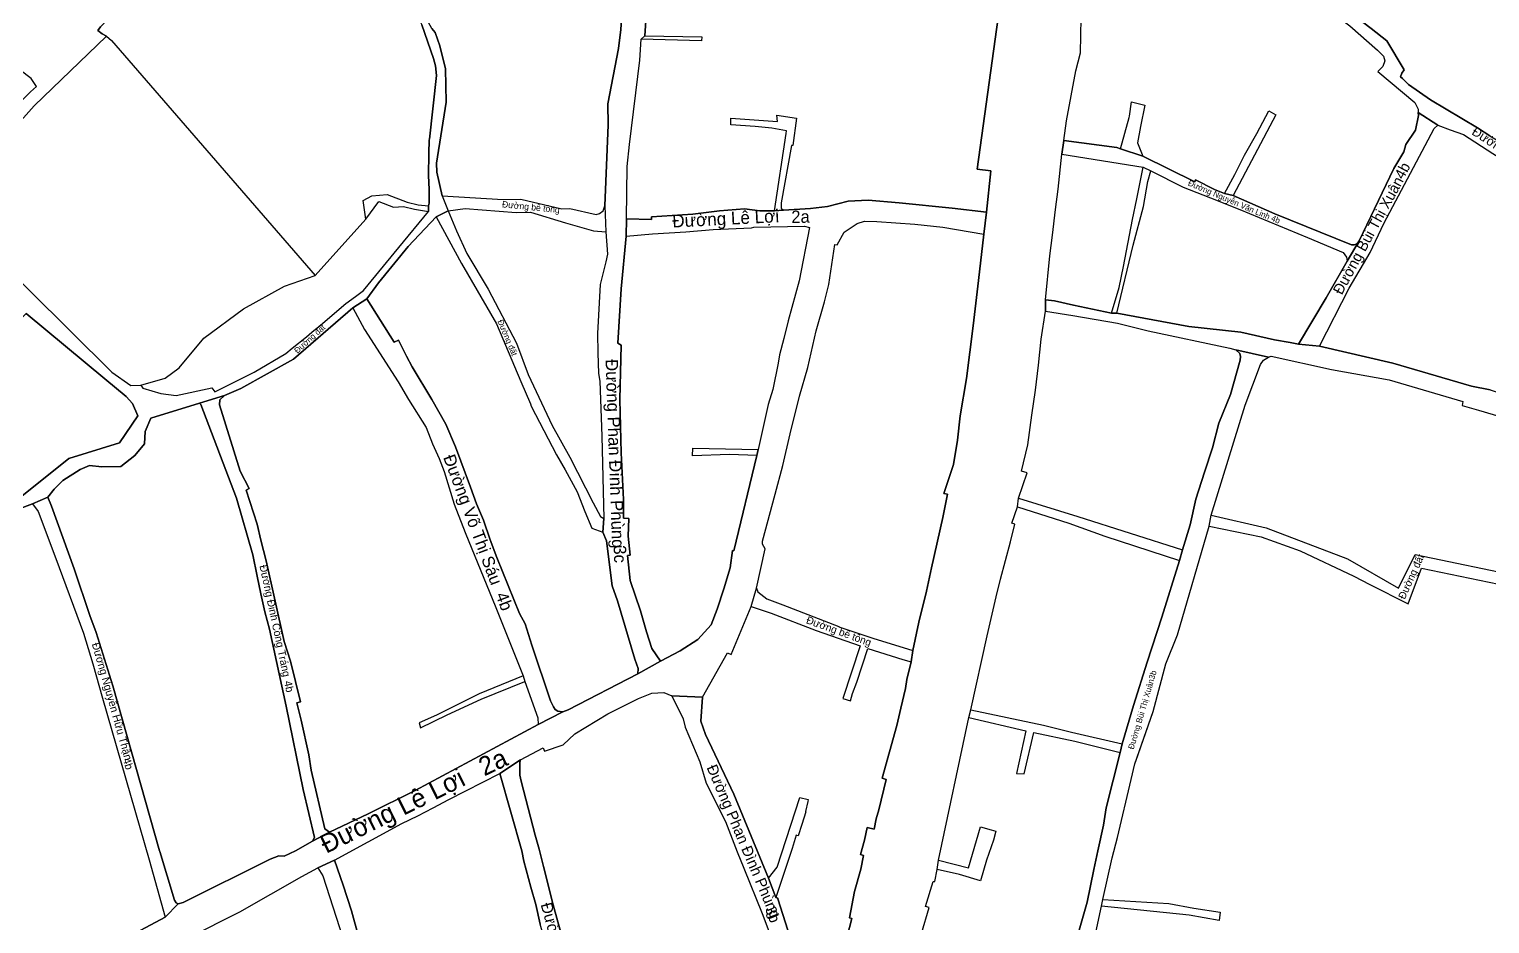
# Model space of a CAD drawing. Extents: x 548434 to 553028, y 1835329 to 1842282.
# Drawn here: x 551805 to 552297.4, y 1839355.3 to 1839656.7 of the extents above; entities that cross this region are included whole.
import ezdxf

# ---------------------------------------------------------------- set-up
doc = ezdxf.new("R2010")
doc.units = 0
for name, color, linetype in [('Level 2', 7, 'Continuous'), ('Level 27', 7, 'Continuous'), ('Level 30', 7, 'Continuous'), ('Level 4', 7, 'Continuous'), ('Level 5', 7, 'Continuous')]:
    doc.layers.add(name, color=color, linetype=linetype)

msp = doc.modelspace()

# ---------------------------------------------------------------- linework, layer by layer
at = {"layer": 'Level 2'}
for p, q in [((552159.39, 1839648.71), (552159.72, 1839660.46)), ((552293.33, 1839623.44), (552277.43, 1839632.92)), ((552273.3526, 1839628.6638), (552279.98, 1839624.39)), ((552279.98, 1839624.39), (552273.3526, 1839628.6638)), ((552297.45, 1839620.79), (552293.33, 1839623.44)), ((552153.13, 1839614.59), (552153.79, 1839619.25)), ((552153.79, 1839619.25), (552153.13, 1839614.59)), ((552269.19, 1839617.86), (552268.49, 1839615.4)), ((552153.13, 1839614.59), (552180.57, 1839610.24)), ((552198, 1839605.26), (552180.49, 1839613.97)), ((552180.57, 1839610.24), (552183.15, 1839608.97)), ((552006.39, 1839592.76), (552006.28, 1839586.95)), ((552127.72, 1839595.02), (552126.89, 1839587.69)), ((552250.86, 1839584.08), (552225, 1839594.54)), ((552006.28, 1839586.95), (552015.15, 1839587.77)), ((552048.51, 1839589.82), (552049.25, 1839590.01)), ((552049.25, 1839590.01), (552066.39, 1839590.36)), ((552068.03, 1839589.91), (552064.6, 1839571.88)), ((552066.39, 1839590.36), (552068.03, 1839589.91)), ((552113.04, 1839590.05), (552126.89, 1839587.69)), ((552126.89, 1839587.69), (552125.09, 1839572.04)), ((552257.09, 1839581.42), (552261.7, 1839591.23)), ((552253.39, 1839585.42), (552249.4, 1839578.55)), ((552251.7, 1839584.06), (552250.86, 1839584.08)), ((552252.42, 1839584.31), (552251.7, 1839584.06)), ((552249.4, 1839578.55), (552242.32, 1839566.23)), ((552247.98, 1839581.47), (552249.16, 1839579.9)), ((552249.16, 1839579.9), (552249.4, 1839578.55)), ((552250.06, 1839569.41), (552257.09, 1839581.42)), ((552064.6, 1839571.88), (552060.85, 1839558.39)), ((552125.09, 1839572.04), (552123.21, 1839556.72)), ((552240.03, 1839549.87), (552250.06, 1839569.41)), ((552242.32, 1839566.23), (552232.94, 1839550.63)), ((551996.67, 1839547.71), (551996.97, 1839540.75)), ((552232.94, 1839550.63), (552240.03, 1839549.87)), ((552213.39, 1839546.43), (552213.29, 1839545.22)), ((551996.97, 1839540.75), (551997.41, 1839538.12)), ((551997.41, 1839538.12), (551998.07, 1839519.59)), ((552061.52, 1839520.31), (552064.72, 1839533.01)), ((552206.11, 1839523.97), (552203.97, 1839515.67)), ((551998.07, 1839519.59), (551998.73, 1839491.88)), ((551874.86, 1839498.7), (551880.31, 1839479.56)), ((551881.8, 1839489.92), (551878.13, 1839501.37)), ((552198.36, 1839498.35), (552196.44, 1839489.69)), ((551883.01, 1839484.53), (551881.8, 1839489.92)), ((551998.73, 1839491.88), (551998.37, 1839487.23)), ((552006.87, 1839485.93), (552007.14, 1839491.83)), ((552196.44, 1839489.69), (552193.83, 1839481.29)), ((551884.84, 1839477.59), (551883.01, 1839484.53)), ((551998.37, 1839487.23), (551999.61, 1839484.3)), ((552007.57, 1839479.44), (552006.87, 1839485.93)), ((552006.71, 1839479.33), (552007.57, 1839479.44)), ((552050.15, 1839468.31), (552053.06, 1839481.59)), ((552193.83, 1839481.29), (552192.84, 1839477.72)), ((551890.91, 1839450.35), (551884.84, 1839477.59)), ((552192.84, 1839477.72), (552186.84, 1839458.54)), ((552003.28, 1839464.04), (552009.21, 1839444.41)), ((552039.14, 1839468.14), (552036.95, 1839461.32)), ((552048.35, 1839462.23), (552050.15, 1839468.31)), ((552041.69, 1839446.05), (552048.35, 1839462.23)), ((551886.01, 1839454.54), (551891.59, 1839428.59)), ((552186.84, 1839458.54), (552181.92, 1839443.44)), ((552009.21, 1839444.41), (552010.25, 1839441.33)), ((552017.84, 1839443.79), (552014.92, 1839447.99)), ((551826.45, 1839442.84), (551829.64, 1839431.29)), ((552010.14, 1839439.44), (551986.73, 1839427.35)), ((552017.84, 1839443.79), (552010.14, 1839439.44)), ((552010.14, 1839439.44), (552017.84, 1839443.79)), ((552010.25, 1839441.33), (552010.14, 1839439.44)), ((552181.92, 1839443.44), (552177.36, 1839428.77)), ((551848.93, 1839379.84), (551833.19, 1839435.42)), ((551829.64, 1839431.29), (551845.39, 1839376.79)), ((551896.69, 1839423.83), (551895.21, 1839429.69)), ((552000.09, 1839426.03), (552010.42, 1839431.23)), ((552021.65, 1839432.13), (552031.95, 1839431.64)), ((552031.95, 1839431.64), (552021.65, 1839432.13)), ((551891.59, 1839428.59), (551897.28, 1839400.49)), ((551984.89, 1839426.72), (551976.52, 1839422.37)), ((551986.73, 1839427.35), (551984.89, 1839426.72)), ((551978.3, 1839414.56), (551978.65, 1839413.44)), ((551978.65, 1839413.44), (551984.95, 1839415.6)), ((551970.63, 1839410.53), (551963.7, 1839405.92)), ((551904.62, 1839387.23), (551900, 1839407.05)), ((551963.7, 1839405.92), (551971.08, 1839379.85)), ((551897.28, 1839400.49), (551901.2, 1839384.34)), ((551975.61, 1839385.12), (551970.84, 1839403.28)), ((552033.25, 1839402.63), (552039.77, 1839389.75)), ((551900.47, 1839383.09), (551906.23, 1839386.11)), ((551906.23, 1839386.11), (551900.47, 1839383.09)), ((551906.23, 1839386.11), (551904.62, 1839387.23)), ((551900.47, 1839383.09), (551894.79, 1839379.83)), ((551901.2, 1839384.34), (551900.47, 1839383.09)), ((551845.39, 1839376.79), (551850.78, 1839357.52)), ((551849.04, 1839379.62), (551848.93, 1839379.84)), ((551886.15, 1839377.06), (551856.91, 1839362.43)), ((551889.15, 1839378.11), (551886.15, 1839377.06)), ((551907.85, 1839376.75), (551902.31, 1839374.16)), ((551910.84, 1839368.28), (551907.85, 1839376.75)), ((551971.08, 1839379.85), (551971.78, 1839376.35)), ((551971.78, 1839376.35), (551974.1, 1839367.6)), ((552165.24, 1839379.86), (552163.99, 1839373.61)), ((551902.31, 1839374.16), (551904.01, 1839371.46)), ((552045.96, 1839374.06), (552052.07, 1839358.68)), ((552056.7, 1839364.07), (552054.25, 1839370.69)), ((552163.99, 1839373.61), (552161.7, 1839362.57)), ((551913.65, 1839359.6), (551910.84, 1839368.28)), ((551850.78, 1839357.52), (551855.2, 1839362.02)), ((551855.2, 1839362.02), (551850.78, 1839357.52)), ((551856.91, 1839362.43), (551855.2, 1839362.02)), ((551989.46, 1839333.67), (551983.17, 1839355.89))]:
    msp.add_line(p, q, dxfattribs=at)
for points in [[(552137.78, 1839676.33), (552134.89, 1839660.28), (552131.63, 1839660.7), (552124.61, 1839609.52), (552129.19, 1839608.97), (552127.72, 1839595.02)], [(552004.86, 1839663.02), (552004.44, 1839656.62), (552003.68, 1839650.18), (552000.1, 1839631.52), (552000.17, 1839624.44), (551999.05, 1839597.17), (551999.4, 1839588.43), (551999.91, 1839580.91), (551999.35, 1839578.3), (551997.47, 1839570.71)], [(552006.28, 1839586.95), (552006.39, 1839592.76), (552006.63, 1839610.4), (552007.38, 1839617.86), (552010.8, 1839646.32), (552011.321, 1839653.305), (552012.56, 1839654.52), (552013.15, 1839662.95)], [(552262.68, 1839652.85), (552257.46, 1839656.96), (552252.28, 1839660.85)], [(552247.17, 1839660.14), (552250.29, 1839657.8), (552259.57, 1839649.68), (552261.56, 1839647.59), (552262.05, 1839646.01)], [(552277.43, 1839632.92), (552270.06, 1839638.11), (552268.03, 1839640.1), (552267.3, 1839640.64), (552267.75, 1839641.93), (552268.61, 1839643.07), (552262.68, 1839652.85)], [(552153.79, 1839619.25), (552154.71, 1839625.8), (552157.87, 1839642.64), (552159.39, 1839648.71)], [(552262.05, 1839646.01), (552261.39, 1839644.19), (552259.71, 1839642.42)], [(552259.71, 1839642.42), (552272.16, 1839631.96), (552273.28, 1839629.82), (552273.3526, 1839628.6638)], [(552273.3526, 1839628.6638), (552273.42, 1839627.59), (552272.37, 1839622.65), (552269.19, 1839617.86)], [(552261.7, 1839591.23), (552278.68, 1839623.29), (552279.98, 1839624.39)], [(552279.98, 1839624.39), (552284.1, 1839622.81), (552288.57, 1839621.19), (552298.42, 1839614.8), (552311.91, 1839606.37)], [(552180.49, 1839613.97), (552172.92, 1839616.36), (552171.68, 1839616.86), (552153.79, 1839619.25)], [(552105.82, 1839352.03), (552108.45, 1839360.72), (552107.18, 1839361.1), (552109.73, 1839369.57), (552110.29, 1839369.46), (552111.09, 1839373.58), (552111.61, 1839376.74), (552121.84, 1839424.8), (552122.41, 1839427.4), (552127.92, 1839452.32), (552131.01, 1839465.42), (552132.46, 1839471.36), (552134.13, 1839477.7), (552135.87, 1839484.02), (552137.29, 1839489.93), (552136.33, 1839490.21), (552138.24, 1839495.72), (552138.51, 1839498.68), (552141.51, 1839507.17), (552139.59, 1839507.74), (552141.63, 1839516.65), (552143.04, 1839526.62), (552144.31, 1839535.1), (552145.24, 1839543.45), (552146.15, 1839552.24), (552147.65, 1839561.66), (552147.64, 1839565.55), (552149.15, 1839580.4), (552150, 1839587.36), (552150.97, 1839595.91), (552151.9, 1839602.8), (552153.13, 1839614.59)], [(552268.49, 1839615.4), (552265.14, 1839609.75), (552253.39, 1839585.42)], [(552183.15, 1839608.97), (552194.02, 1839603.47), (552205.3, 1839599.16), (552209.5, 1839597.39), (552213.14, 1839595.96), (552236, 1839586.5), (552247.98, 1839581.47)], [(552225, 1839594.54), (552210.93, 1839600.72), (552207.96, 1839601.37), (552204.59, 1839602.7), (552198.2, 1839605.94), (552198, 1839605.26)], [(552126.89, 1839587.69), (552127.72, 1839595.02), (552116.2, 1839596.42), (552098.3, 1839598.23), (552087.79, 1839599.14), (552081.07, 1839598.75), (552074.16, 1839596.98), (552068.42, 1839596.31), (552059.3189, 1839595.751)], [(552059.3189, 1839595.751), (552056.21, 1839595.56), (552051.27, 1839595.48), (552046.14, 1839596.13), (552037.67, 1839595.51), (552028.74, 1839594.34), (552014.73, 1839593.5), (552014.75, 1839592.58), (552006.39, 1839592.76)], [(552084.08, 1839591.24), (552086.66, 1839592.04), (552090.79, 1839591.93)], [(552090.79, 1839591.93), (552103.53, 1839591.01), (552113.04, 1839590.05)], [(552007.14, 1839491.83), (552005.38, 1839491.94), (552005.3, 1839498.29), (552004.58, 1839513.91), (552004.14, 1839531.88), (552004.6, 1839550.22), (552003.46, 1839550.88), (552004.61, 1839569.27), (552006.28, 1839586.95)], [(552015.15, 1839587.77), (552026.4, 1839588.44), (552035.55, 1839589.22), (552048.51, 1839589.82)], [(552077.43, 1839584.07), (552079.76, 1839588.28), (552084.08, 1839591.24)], [(552070.33, 1839555.08), (552073.11, 1839564.83), (552074.6, 1839570.65), (552076.63, 1839584.14), (552077.43, 1839584.07)], [(552249.4, 1839578.55), (552253.39, 1839585.42), (552252.42, 1839584.31)], [(551997.47, 1839570.71), (551996.57, 1839554.18), (551996.67, 1839547.71)], [(552264.73, 1839544.16), (552240.03, 1839549.87), (552232.94, 1839550.63), (552230.15, 1839551.19), (552224.88, 1839552.05), (552213.46, 1839554.66), (552196, 1839556.5), (552171.66, 1839561.02), (552169.91, 1839561.07), (552157.07, 1839563.68), (552150.62, 1839565.2), (552147.64, 1839565.55), (552147.65, 1839561.66), (552156.8, 1839560.21), (552171.89, 1839557.65), (552182.21, 1839555.09), (552209.76, 1839549.21), (552211.84, 1839548.7), (552222.83, 1839546.24), (552223.76, 1839546.5)], [(552060.85, 1839558.39), (552059.43, 1839552.49), (552057.99, 1839547), (552057.55, 1839544.19), (552055.69, 1839535.3), (552054.1, 1839530.2)], [(552064.72, 1839533.01), (552067.55, 1839542.71), (552070.33, 1839555.08)], [(552123.21, 1839556.72), (552120.95, 1839539.03), (552118.84, 1839526.38), (552117.91, 1839518.2), (552116.65, 1839510.06), (552113.36, 1839500.3), (552114.55, 1839500.06), (552112.97, 1839492.19)], [(552222.83, 1839546.24), (552211.84, 1839548.7), (552213.14, 1839547.42), (552213.39, 1839546.43)], [(552155.56, 1839336.92), (552149.99, 1839317.5), (552154.53, 1839313.64), (552163.68, 1839345.94), (552164.61, 1839352.29), (552166.53, 1839361.21), (552166.95, 1839363.5), (552170.16, 1839377.54), (552171.9, 1839384.39), (552176.53, 1839403.84), (552177.74, 1839409.19), (552178.0471, 1839410.071), (552183.89, 1839426.83), (552188.24, 1839442.82), (552192.13, 1839452.69), (552202.83, 1839489.25), (552203.52, 1839492.97), (552215.02, 1839529.97), (552220.11, 1839543.75)], [(552213.29, 1839545.22), (552210.05, 1839533.57), (552206.11, 1839523.97)], [(552220.11, 1839543.75), (552221.2, 1839545.23), (552222.83, 1839546.24)], [(552223.76, 1839546.5), (552244.04, 1839542.01), (552263.52, 1839538.51), (552288.38, 1839531.24)], [(552297.63, 1839535.15), (552291.3, 1839536.44), (552264.73, 1839544.16)], [(551869.23, 1839531.87), (551870.8, 1839533.28), (551862.33, 1839530.69)], [(551862.33, 1839530.69), (551862.87, 1839530.28), (551874.86, 1839498.7)], [(551878.13, 1839501.37), (551879.1, 1839501.91), (551876.04, 1839507.8), (551869.15, 1839530.15), (551869.23, 1839531.87)], [(552054.1, 1839530.2), (552050.73, 1839515.05), (552050.32, 1839513.1), (552042.55, 1839480.99)], [(552288.38, 1839531.24), (552288.09, 1839529.89), (552293.64, 1839528.32)], [(552293.64, 1839528.32), (552323.6, 1839519.46), (552328.01, 1839518.73), (552332.34, 1839517.52), (552346.63, 1839513.37)], [(552053.06, 1839481.59), (552052.23, 1839483.24), (552052.17, 1839484.19), (552056.46, 1839500), (552059.03, 1839509.72), (552061.52, 1839520.31)], [(552203.97, 1839515.67), (552201.26, 1839507.47), (552198.36, 1839498.35)], [(551812.48, 1839495.95), (551811.1889, 1839499.0587), (551806.04, 1839496.78)], [(551806.04, 1839496.78), (551807.94, 1839494.23), (551813.91, 1839478.36), (551823.21, 1839453.24), (551826.45, 1839442.84)], [(551825.39, 1839459.11), (551820.15, 1839474.85), (551812.48, 1839495.95)], [(552112.97, 1839492.19), (552109.21, 1839475.17), (552107.56, 1839467.32), (552104.95, 1839456.95), (552102.86, 1839447.34)], [(551999.61, 1839484.3), (552001.5, 1839469.16), (552003.28, 1839464.04)], [(551880.31, 1839479.56), (551881.85, 1839472.46), (551883.11, 1839466.41), (551884.44, 1839460.35), (551886.01, 1839454.54)], [(552014.92, 1839447.99), (552013.07, 1839453.69), (552011.06, 1839460.74), (552007.61, 1839470.94), (552006.71, 1839479.33)], [(552042.55, 1839480.99), (552042.13, 1839481.04), (552041.31, 1839475.22), (552039.14, 1839468.14)], [(551833.19, 1839435.42), (551827.5, 1839453.37), (551825.39, 1839459.11)], [(552036.95, 1839461.32), (552034.9, 1839456.02), (552030.39, 1839451.08)], [(551895.21, 1839429.69), (551896.41, 1839430.02), (551893.11, 1839443.72), (551890.91, 1839450.35)], [(552030.39, 1839451.08), (552024.5, 1839447.22), (552017.84, 1839443.79)], [(552031.95, 1839431.64), (552040.37, 1839446.55), (552041.69, 1839446.05)], [(552102.86, 1839447.34), (552102.36, 1839443.58), (552100.9, 1839437.55), (552100.4, 1839434.55), (552098.86, 1839427.87), (552097.47, 1839422.13), (552092.62, 1839404.29), (552093.88, 1839403.94), (552091.45, 1839393.66), (552090.51, 1839390.6), (552089.9, 1839387.16), (552087.5273, 1839387.7642), (552086.59, 1839383.4), (552085.27, 1839378.57), (552086.29, 1839378.23), (552085.32, 1839373.71), (552083.24, 1839366.16), (552081.53, 1839357.28), (552082.34, 1839357.03), (552080.07, 1839348.42)], [(552010.42, 1839431.23), (552014.89, 1839433.03), (552018.98, 1839433.22), (552021.65, 1839432.13)], [(552021.65, 1839432.13), (552025.46, 1839424.34), (552026.13, 1839421.57), (552031.08, 1839409.83), (552033.25, 1839402.63)], [(552054.25, 1839370.69), (552042.59, 1839398.93), (552032.94, 1839419.06), (552031.38, 1839423.56), (552031.95, 1839431.64)], [(551984.95, 1839415.6), (551988.91, 1839419.24), (552000.09, 1839426.03)], [(552177.36, 1839428.77), (552173.45, 1839415.92), (552172.8, 1839413.01), (552168.08, 1839394.31), (552167.21, 1839388.48), (552165.24, 1839379.86)], [(551900, 1839407.05), (551899.23, 1839412.15), (551896.69, 1839423.83)], [(551976.52, 1839422.37), (551935.13, 1839400.23), (551919.24, 1839392.34), (551906.23, 1839386.11)], [(551935.95, 1839391.68), (551941.17, 1839394.3), (551946.46, 1839397.15), (551963.7, 1839405.92), (551970.63, 1839410.53), (551978.3, 1839414.56)], [(551970.84, 1839403.28), (551970.39, 1839405.4), (551970.34, 1839409.75), (551970.63, 1839410.53)], [(551907.85, 1839376.75), (551930.58, 1839389.06), (551935.95, 1839391.68)], [(551978.33, 1839374.55), (551976.9, 1839380.4), (551975.61, 1839385.12)], [(552039.77, 1839389.75), (552043.66, 1839379.56), (552045.96, 1839374.06)], [(551855.2, 1839362.02), (551854.51, 1839362.34), (551853.97, 1839363.18), (551849.04, 1839379.62)], [(551854.56, 1839345.89), (551858.74, 1839350.65), (551875.99, 1839359.28), (551896.92, 1839371.25), (551902.31, 1839374.16), (551907.85, 1839376.75)], [(551894.79, 1839379.83), (551890.87, 1839378.02), (551889.15, 1839378.11)], [(551904.01, 1839371.46), (551911.86, 1839347), (551911.98, 1839346.92)], [(551983.17, 1839355.89), (551981.62, 1839361.65), (551978.33, 1839374.55)], [(551974.1, 1839367.6), (551975.8, 1839361.76), (551977.27, 1839355.11)], [(552064.26, 1839344.2), (552060.75, 1839353.14), (552057.4, 1839363.69), (552057.39, 1839363.91), (552056.7, 1839364.07)], [(552161.7, 1839362.57), (552159.21, 1839353.89), (552156.4, 1839343.31)], [(551850.78, 1839357.52), (551812.89, 1839337.26), (551809.5, 1839334.83), (551803.87, 1839331.33)], [(551925.15, 1839321.6), (551923.38, 1839327.42), (551917.63, 1839345.44), (551915.59, 1839351.3), (551915.92, 1839351.46), (551913.65, 1839359.6)], [(552052.07, 1839358.68), (552055, 1839351.02), (552058.73, 1839338.75), (552061.61, 1839333.53), (552065.47, 1839328.23)]]:
    msp.add_lwpolyline(points, dxfattribs=at)
at = {"layer": 'Level 27'}
for p, q in [((551918.79, 1839565.9), (551914.07, 1839562.84)), ((551928.04, 1839551.3), (551918.79, 1839565.9)), ((551929.33, 1839537.86), (551932.9, 1839531.98)), ((551944.82, 1839507.72), (551948.22, 1839496.72)), ((551970.23, 1839459.81), (551962.67, 1839478.67)), ((551972.14, 1839456.35), (551970.23, 1839459.81)), ((551974.46, 1839449.15), (551972.14, 1839456.35)), ((551976.52, 1839422.37), (551984.89, 1839426.72))]:
    msp.add_line(p, q, dxfattribs=at)
for points in [[(551914.07, 1839562.84), (551918.03, 1839555.48), (551929.33, 1839537.86)], [(551934.11, 1839542.95), (551932.12, 1839546.54), (551929.44, 1839551.91), (551928.04, 1839551.3)], [(551948.69, 1839515.99), (551945.48, 1839523.57), (551940.72, 1839531.94), (551934.11, 1839542.95)], [(551932.9, 1839531.98), (551938.76, 1839522.49), (551940.98, 1839516.98), (551943.19, 1839512.03), (551944.82, 1839507.72)], [(551962.67, 1839478.67), (551960.37, 1839484.63), (551958.18, 1839491.28), (551955.8, 1839496.75), (551953.8, 1839502.36), (551948.69, 1839515.99)], [(551948.22, 1839496.72), (551951.91, 1839487.09), (551962.31, 1839461.89)], [(551962.31, 1839461.89), (551971.54, 1839438.82), (551972.08, 1839436.86)], [(551982.31, 1839427.47), (551981.69, 1839428.42), (551980.76, 1839430.42), (551974.46, 1839449.15)], [(551972.08, 1839436.86), (551976.46, 1839424.66), (551976.52, 1839422.37)], [(551984.89, 1839426.72), (551983.15, 1839426.94), (551982.31, 1839427.47)]]:
    msp.add_lwpolyline(points, dxfattribs=at)
at = {"layer": 'Level 30'}
for p, q in [((552011.321, 1839653.305), (552012.56, 1839654.52)), ((552273.3526, 1839628.6638), (552279.98, 1839624.39)), ((552153.13, 1839614.59), (552153.79, 1839619.25)), ((552153.13, 1839614.59), (552180.57, 1839610.24)), ((552172.92, 1839616.36), (552180.49, 1839613.97)), ((552180.57, 1839610.24), (552183.15, 1839608.97)), ((551939.59, 1839597.23), (551939.62, 1839595.23)), ((551944.15, 1839600.6), (551946.19, 1839595.47)), ((551999.05, 1839597.17), (551999.4, 1839588.43)), ((552207.96, 1839601.37), (552210.93, 1839600.72)), ((551901.41, 1839573.75), (551918.43, 1839592.7)), ((551942.23, 1839593.46), (551946.19, 1839595.47)), ((552006.28, 1839586.95), (552006.39, 1839592.76)), ((552056.21, 1839595.56), (552059.3189, 1839595.751)), ((552126.89, 1839587.69), (552127.72, 1839595.02)), ((552249.4, 1839578.55), (552253.39, 1839585.42)), ((551914.07, 1839562.84), (551918.79, 1839565.9)), ((552147.64, 1839565.55), (552147.65, 1839561.66)), ((552169.91, 1839561.07), (552171.66, 1839561.02)), ((552211.84, 1839548.7), (552222.83, 1839546.24)), ((552232.94, 1839550.63), (552240.03, 1839549.87)), ((551862.33, 1839530.69), (551870.8, 1839533.28)), ((552050.32, 1839513.1), (552050.73, 1839515.05)), ((551806.04, 1839496.78), (551811.1889, 1839499.0587)), ((552138.24, 1839495.72), (552138.51, 1839498.68)), ((551998.37, 1839487.23), (551998.73, 1839491.88)), ((552202.83, 1839489.25), (552203.52, 1839492.97)), ((552192.84, 1839477.72), (552193.83, 1839481.29)), ((552048.35, 1839462.23), (552050.15, 1839468.31)), ((552102.36, 1839443.58), (552102.86, 1839447.34)), ((552010.14, 1839439.44), (552017.84, 1839443.79)), ((551971.54, 1839438.82), (551972.08, 1839436.86)), ((552021.65, 1839432.13), (552031.95, 1839431.64)), ((551976.52, 1839422.37), (551984.89, 1839426.72)), ((552111.61, 1839376.74), (552121.84, 1839424.8)), ((552121.84, 1839424.8), (552122.41, 1839427.4)), ((552172.8, 1839413.01), (552173.45, 1839415.92)), ((551963.7, 1839405.92), (551970.63, 1839410.53)), ((551900.47, 1839383.09), (551906.23, 1839386.11)), ((551902.31, 1839374.16), (551907.85, 1839376.75)), ((552111.09, 1839373.58), (552111.61, 1839376.74)), ((552054.25, 1839370.69), (552056.7, 1839364.07)), ((551850.78, 1839357.52), (551855.2, 1839362.02)), ((552166.53, 1839361.21), (552166.95, 1839363.5))]:
    msp.add_line(p, q, dxfattribs=at)
for points in [[(552153.79, 1839619.25), (552154.71, 1839625.8), (552157.87, 1839642.64), (552159.39, 1839648.71), (552159.72, 1839660.46), (552162.01, 1839673.4), (552164.65, 1839683.16), (552165.5, 1839682.92), (552166.97, 1839688.57), (552168.32, 1839695.08), (552171.11, 1839694.17), (552180.56, 1839716.06), (552185.06, 1839728.59), (552188.28, 1839737.11)], [(551944.15, 1839600.6), (551942.37, 1839608.54), (551942.27, 1839611.56), (551945.52, 1839632.16), (551945.27, 1839643.35), (551943.41, 1839651.11), (551941.84, 1839655.57), (551940.76, 1839656.91), (551939.17, 1839659.71), (551937.24, 1839663.6), (551934.52, 1839671.04), (551932.35, 1839675.52), (551929.78, 1839679.51), (551925.27, 1839685.74), (551922.11, 1839689.53), (551914.46, 1839695.75), (551909.56, 1839699.37), (551888.34, 1839714.71), (551885.85, 1839716.87), (551892.22, 1839722.77)], [(552014.21, 1839720.71), (552015.66, 1839684.38), (552015.56, 1839675.57), (552014.2, 1839668.95), (552013.43, 1839662.95), (552013.15, 1839662.95), (552012.56, 1839654.52)], [(552127.72, 1839595.02), (552129.19, 1839608.97), (552124.61, 1839609.52), (552131.63, 1839660.7), (552134.89, 1839660.28), (552137.78, 1839676.33), (552139.21, 1839683.03), (552143.75, 1839696.81), (552155.44, 1839724.35)], [(551831.07, 1839654.38), (551829.552, 1839655.206), (551828.05, 1839656.31), (551829.02, 1839657.53), (551881.87, 1839712.86), (551883.3, 1839713.66), (551885.9, 1839712.83), (551905.88, 1839698.93), (551915.84, 1839692.11), (551922.25, 1839685.97), (551926.35, 1839680.35), (551937.3, 1839658.24), (551941.26, 1839646.85), (551941.92, 1839644.33), (551942.33, 1839641.13), (551939.88, 1839619.64), (551939.84, 1839619.43), (551939.72, 1839614.88), (551939.59, 1839607.46), (551939.81, 1839602.72), (551939.8, 1839598.09), (551939.59, 1839597.23)], [(552261.57, 1839689.01), (552253.62, 1839674.77), (552251.33, 1839670.45), (552248.38, 1839665.16), (552252.28, 1839660.85), (552257.46, 1839656.96), (552262.68, 1839652.85), (552268.61, 1839643.07), (552267.75, 1839641.93), (552267.3, 1839640.64), (552268.03, 1839640.1), (552270.06, 1839638.11), (552277.43, 1839632.92), (552293.33, 1839623.44), (552297.45, 1839620.79), (552303.69, 1839617.12), (552311.07, 1839612.31), (552325.22, 1839602.7), (552331.65, 1839598.16)], [(551999.05, 1839597.17), (552000.17, 1839624.44), (552000.1, 1839631.52), (552003.68, 1839650.18), (552004.44, 1839656.62), (552004.86, 1839663.02)], [(551776.94, 1839596.39), (551832.86, 1839541.12), (551839.22, 1839536.63), (551842.54, 1839536.8), (551843.27, 1839535.73), (551849.29, 1839533.92), (551854.51, 1839533.27), (551866.55, 1839535.84), (551867.58, 1839534.52), (551880.77, 1839541.19), (551891.53, 1839547.49), (551893.6, 1839549.18), (551898.48, 1839553.01), (551900.22, 1839554.59), (551903.2, 1839556.99), (551911.76, 1839564.29), (551915.01, 1839566.66), (551917.62, 1839568.67), (551929.58, 1839583.2), (551939.62, 1839595.23), (551939.59, 1839597.23), (551939.8, 1839598.09), (551939.81, 1839602.72), (551939.59, 1839607.46), (551939.72, 1839614.88), (551939.84, 1839619.43), (551939.88, 1839619.64), (551942.33, 1839641.13), (551941.92, 1839644.33), (551941.26, 1839646.85), (551937.3, 1839658.24)], [(551829.02, 1839657.53), (551828.05, 1839656.31), (551829.552, 1839655.206), (551831.07, 1839654.38), (551806.6, 1839630.9), (551784.08, 1839605.61)], [(551940.76, 1839656.91), (551941.84, 1839655.57), (551943.41, 1839651.11), (551945.27, 1839643.35), (551945.52, 1839632.16), (551942.27, 1839611.56), (551942.37, 1839608.54), (551944.15, 1839600.6), (551946.19, 1839595.47), (551942.23, 1839593.46), (551932.69, 1839583.5), (551922.76, 1839571.24), (551918.79, 1839565.9), (551914.07, 1839562.84), (551894.06, 1839545.48), (551876.32, 1839535.64), (551870.8, 1839533.28), (551862.33, 1839530.69), (551845.99, 1839525.63), (551844.01, 1839521.2), (551843.84, 1839517.05), (551840.56, 1839513.07), (551835.89, 1839509.4), (551829.44, 1839509.21), (551825.28, 1839509.64), (551822.12, 1839508.37), (551816.24, 1839504.6), (551813.39, 1839501.77), (551811.18, 1839499.08), (551811.1889, 1839499.0587), (551806.04, 1839496.78), (551796.8, 1839493.28)], [(552250.29, 1839657.8), (552259.57, 1839649.68), (552261.56, 1839647.59), (552262.05, 1839646.01), (552261.39, 1839644.19), (552259.71, 1839642.42), (552272.16, 1839631.96), (552273.28, 1839629.82), (552273.3526, 1839628.6638)], [(551831.07, 1839654.38), (551806.6, 1839630.9), (551784.08, 1839605.61), (551776.94, 1839596.39), (551832.86, 1839541.12), (551839.22, 1839536.63), (551842.54, 1839536.8)], [(551831.07, 1839654.38), (551832.72, 1839652.88), (551901.41, 1839573.75)], [(552006.39, 1839592.76), (552006.63, 1839610.4), (552007.38, 1839617.86), (552010.8, 1839646.32), (552011.321, 1839653.305)], [(552012.56, 1839654.52), (552031.71, 1839654.14), (552031.67, 1839652.79), (552011.321, 1839653.305)], [(551807.43, 1839637.42), (551805.63, 1839640.15), (551801.92, 1839642.89), (551800.36, 1839644.32), (551797.58, 1839645.91), (551795.18, 1839646.11), (551789.58, 1839644.57), (551784.85, 1839641.44), (551779.63, 1839635.84), (551773.43, 1839627.88), (551768.04, 1839621.68), (551765.46, 1839614.51), (551765.67, 1839608.46), (551767.54, 1839606.08), (551771.42, 1839601.73), (551772.92, 1839600.63), (551779.81, 1839609.91), (551805.43, 1839635.62), (551807.43, 1839637.42)], [(552172.92, 1839616.36), (552175.85, 1839626.94), (552175.95, 1839627.37), (552176.67, 1839632.23), (552181.18, 1839631.14), (552179.71, 1839623.9), (552178.69, 1839618.48), (552180.49, 1839613.97)], [(552056.21, 1839595.56), (552060.15, 1839621.53), (552060.26, 1839622.51), (552055.37, 1839623.33), (552049.76, 1839623.98), (552041.59, 1839624.51), (552041.58, 1839626.76), (552057.25, 1839625.65), (552057.08, 1839627.72), (552063.67, 1839626.71), (552062.41, 1839617.52), (552061.94, 1839617.58), (552058.46, 1839598.17), (552058.53, 1839596.43), (552059.3189, 1839595.751)], [(552207.96, 1839601.37), (552211.51, 1839607.77), (552214.76, 1839614.27), (552218.92, 1839621.61), (552222.96, 1839629.22), (552225.25, 1839627.89), (552210.93, 1839600.72)], [(552253.39, 1839585.42), (552265.14, 1839609.75), (552268.49, 1839615.4), (552269.19, 1839617.86), (552272.37, 1839622.65), (552273.42, 1839627.59), (552273.3526, 1839628.6638)], [(552240.03, 1839549.87), (552250.06, 1839569.41), (552257.09, 1839581.42), (552261.7, 1839591.23), (552278.68, 1839623.29), (552279.98, 1839624.39)], [(552279.98, 1839624.39), (552284.1, 1839622.81), (552288.57, 1839621.19), (552298.42, 1839614.8), (552311.91, 1839606.37), (552332.47, 1839591.53)], [(552153.79, 1839619.25), (552171.68, 1839616.86), (552172.92, 1839616.36)], [(552147.64, 1839565.55), (552149.15, 1839580.4), (552150, 1839587.36), (552150.97, 1839595.91), (552151.9, 1839602.8), (552153.13, 1839614.59)], [(552180.49, 1839613.97), (552198, 1839605.26), (552198.2, 1839605.94), (552204.59, 1839602.7), (552207.96, 1839601.37)], [(552169.91, 1839561.07), (552172.43, 1839569.68), (552173.93, 1839576.79), (552176.94, 1839592.58), (552178.44, 1839599.54), (552180.57, 1839610.24)], [(552171.66, 1839561.02), (552177.21, 1839583.89), (552180.68, 1839596.92), (552182.14, 1839605.43), (552183.15, 1839608.97)], [(552183.15, 1839608.97), (552194.02, 1839603.47), (552205.3, 1839599.16), (552209.5, 1839597.39), (552213.14, 1839595.96), (552236, 1839586.5), (552247.98, 1839581.47), (552249.16, 1839579.9), (552249.4, 1839578.55)], [(551918.43, 1839592.7), (551917.52, 1839598.98), (551920.44, 1839600.57), (551925.68, 1839601), (551932.35, 1839598.43), (551936.16, 1839597.56), (551939.59, 1839597.23)], [(551918.43, 1839592.7), (551922.83, 1839598.67), (551927.84, 1839596.7), (551931.21, 1839597), (551934.91, 1839596.02), (551939.62, 1839595.23)], [(551944.15, 1839600.6), (551964.74, 1839599.35), (551970.73, 1839599.47), (551984.57, 1839596.22), (551987.28, 1839596.32), (551996.18, 1839594.27), (551997.22, 1839594.59), (551998.48, 1839595.51), (551999.05, 1839597.17)], [(552059.3189, 1839595.751), (552068.42, 1839596.31), (552074.16, 1839596.98), (552081.07, 1839598.75), (552087.79, 1839599.14), (552098.3, 1839598.23), (552116.2, 1839596.42), (552127.72, 1839595.02)], [(552210.93, 1839600.72), (552225, 1839594.54), (552250.86, 1839584.08), (552251.7, 1839584.06), (552252.42, 1839584.31), (552253.39, 1839585.42)], [(551842.54, 1839536.8), (551843.27, 1839535.73), (551849.29, 1839533.92), (551854.51, 1839533.27), (551866.55, 1839535.84), (551867.58, 1839534.52), (551880.77, 1839541.19), (551891.53, 1839547.49), (551893.6, 1839549.18), (551898.48, 1839553.01), (551900.22, 1839554.59), (551903.2, 1839556.99), (551911.76, 1839564.29), (551915.01, 1839566.66), (551917.62, 1839568.67), (551929.58, 1839583.2), (551939.62, 1839595.23)], [(551918.79, 1839565.9), (551922.76, 1839571.24), (551932.69, 1839583.5), (551942.23, 1839593.46)], [(551942.23, 1839593.46), (551950.76, 1839577.79), (551962.49, 1839557.38), (551970.69, 1839538.01), (551974.03, 1839530.53), (551974.19, 1839529.64), (551982.73, 1839513.33), (551985.73, 1839508.21), (551989.7, 1839500.77), (551992.25, 1839494.16), (551994.7, 1839488.59), (551998.37, 1839487.23)], [(551946.19, 1839595.47), (551951.96, 1839596.27), (551969.18, 1839594.94), (551974.01, 1839595.02), (551985.81, 1839591.43), (551995.25, 1839588.82), (551999.4, 1839588.43)], [(551946.19, 1839595.47), (551949.07, 1839588.74), (551952.57, 1839581.16), (551959.66, 1839569.06), (551969.27, 1839550.93), (551973.15, 1839540.32), (551981.27, 1839523.14), (551987.21, 1839512.46), (551995.1, 1839497.12), (551997.55, 1839492.49), (551998.73, 1839491.88)], [(552006.39, 1839592.76), (552014.75, 1839592.58), (552014.73, 1839593.5), (552028.74, 1839594.34), (552037.67, 1839595.51), (552046.14, 1839596.13), (552051.27, 1839595.48), (552056.21, 1839595.56)], [(552050.15, 1839468.31), (552053.06, 1839481.59), (552052.23, 1839483.24), (552052.17, 1839484.19), (552056.46, 1839500), (552059.03, 1839509.72), (552061.52, 1839520.31), (552064.72, 1839533.01), (552067.55, 1839542.71), (552070.33, 1839555.08), (552073.11, 1839564.83), (552074.6, 1839570.65), (552076.63, 1839584.14), (552077.43, 1839584.07), (552079.76, 1839588.28), (552084.08, 1839591.24), (552086.66, 1839592.04), (552090.79, 1839591.93), (552103.53, 1839591.01), (552113.04, 1839590.05), (552126.89, 1839587.69)], [(551999.4, 1839588.43), (551999.91, 1839580.91), (551999.35, 1839578.3), (551997.47, 1839570.71), (551996.57, 1839554.18), (551996.67, 1839547.71), (551996.97, 1839540.75), (551997.41, 1839538.12), (551998.07, 1839519.59), (551998.73, 1839491.88)], [(552006.28, 1839586.95), (552004.61, 1839569.27), (552003.46, 1839550.88), (552004.6, 1839550.22), (552004.14, 1839531.88), (552004.58, 1839513.91), (552005.3, 1839498.29), (552005.38, 1839491.94), (552007.14, 1839491.83), (552006.87, 1839485.93), (552007.57, 1839479.44), (552006.71, 1839479.33), (552007.61, 1839470.94), (552011.06, 1839460.74), (552013.07, 1839453.69), (552014.92, 1839447.99), (552017.84, 1839443.79)], [(552006.28, 1839586.95), (552015.15, 1839587.77), (552026.4, 1839588.44), (552035.55, 1839589.22), (552048.51, 1839589.82), (552049.25, 1839590.01), (552066.39, 1839590.36), (552068.03, 1839589.91), (552064.6, 1839571.88), (552060.85, 1839558.39), (552059.43, 1839552.49), (552057.99, 1839547), (552057.55, 1839544.19), (552055.69, 1839535.3), (552054.1, 1839530.2), (552050.73, 1839515.05)], [(552102.86, 1839447.34), (552104.95, 1839456.95), (552107.56, 1839467.32), (552109.21, 1839475.17), (552112.97, 1839492.19), (552114.55, 1839500.06), (552113.36, 1839500.3), (552116.65, 1839510.06), (552117.91, 1839518.2), (552118.84, 1839526.38), (552120.95, 1839539.03), (552123.21, 1839556.72), (552125.09, 1839572.04), (552126.89, 1839587.69)], [(552232.94, 1839550.63), (552242.32, 1839566.23), (552249.4, 1839578.55)], [(551842.54, 1839536.8), (551850.8, 1839539.09), (551855.57, 1839542.6), (551863.85, 1839552.56), (551877.17, 1839562.54), (551891.04, 1839570.16), (551901.41, 1839573.75)], [(551870.8, 1839533.28), (551876.32, 1839535.64), (551894.06, 1839545.48), (551914.07, 1839562.84)], [(551914.07, 1839562.84), (551918.03, 1839555.48), (551929.33, 1839537.86), (551932.9, 1839531.98), (551938.76, 1839522.49), (551940.98, 1839516.98), (551943.19, 1839512.03), (551944.82, 1839507.72), (551948.22, 1839496.72), (551951.91, 1839487.09), (551962.31, 1839461.89), (551971.54, 1839438.82)], [(551918.79, 1839565.9), (551928.04, 1839551.3), (551929.44, 1839551.91), (551932.12, 1839546.54), (551934.11, 1839542.95), (551940.72, 1839531.94), (551945.48, 1839523.57), (551948.69, 1839515.99), (551953.8, 1839502.36), (551955.8, 1839496.75), (551958.18, 1839491.28), (551960.37, 1839484.63), (551962.67, 1839478.67), (551970.23, 1839459.81), (551972.14, 1839456.35), (551974.46, 1839449.15), (551980.76, 1839430.42), (551981.69, 1839428.42), (551982.31, 1839427.47), (551983.15, 1839426.94), (551984.89, 1839426.72)], [(552147.64, 1839565.55), (552150.62, 1839565.2), (552157.07, 1839563.68), (552169.91, 1839561.07)], [(551762.06, 1839470.77), (551757.1, 1839480.54), (551750.14, 1839492.91), (551745.7, 1839505.34), (551803.97, 1839560.95), (551830.4, 1839538.88), (551837.68, 1839532.9), (551839.73, 1839530.55), (551841.6, 1839526.43), (551835.38, 1839517.34), (551818.28, 1839512), (551796.27, 1839494.4), (551785.68, 1839485.78)], [(551796.27, 1839494.4), (551818.28, 1839512), (551835.38, 1839517.34), (551841.6, 1839526.43), (551839.73, 1839530.55), (551837.68, 1839532.9), (551830.4, 1839538.88), (551803.97, 1839560.95)], [(552138.51, 1839498.68), (552141.51, 1839507.17), (552139.59, 1839507.74), (552141.63, 1839516.65), (552143.04, 1839526.62), (552144.31, 1839535.1), (552145.24, 1839543.45), (552146.15, 1839552.24), (552147.65, 1839561.66)], [(552147.65, 1839561.66), (552156.8, 1839560.21), (552171.89, 1839557.65), (552182.21, 1839555.09), (552209.76, 1839549.21), (552211.84, 1839548.7)], [(552171.66, 1839561.02), (552196, 1839556.5), (552213.46, 1839554.66), (552224.88, 1839552.05), (552230.15, 1839551.19), (552232.94, 1839550.63)], [(552193.83, 1839481.29), (552196.44, 1839489.69), (552198.36, 1839498.35), (552201.26, 1839507.47), (552203.97, 1839515.67), (552206.11, 1839523.97), (552210.05, 1839533.57), (552213.29, 1839545.22), (552213.39, 1839546.43), (552213.14, 1839547.42), (552211.84, 1839548.7)], [(552240.03, 1839549.87), (552264.73, 1839544.16), (552291.3, 1839536.44), (552297.63, 1839535.15), (552301.63, 1839533.79), (552312, 1839530.84), (552318.06, 1839528.84), (552324.19, 1839526.96), (552329.89, 1839525.14), (552341.7, 1839521.86), (552347.69, 1839520.35), (552353.64, 1839518.75), (552363.22, 1839515.94), (552384.32, 1839509.89), (552444.16, 1839493.72), (552451.17, 1839491.76), (552463.31, 1839487.9), (552482.71, 1839482.23), (552501.46, 1839475.87)], [(552203.52, 1839492.97), (552215.02, 1839529.97), (552220.11, 1839543.75), (552221.2, 1839545.23), (552222.83, 1839546.24)], [(552222.83, 1839546.24), (552223.76, 1839546.5), (552244.04, 1839542.01), (552263.52, 1839538.51), (552288.38, 1839531.24), (552288.09, 1839529.89), (552293.64, 1839528.32), (552323.6, 1839519.46), (552328.01, 1839518.73), (552332.34, 1839517.52), (552346.63, 1839513.37)], [(551870.8, 1839533.28), (551869.23, 1839531.87), (551869.15, 1839530.15), (551876.04, 1839507.8), (551879.1, 1839501.91), (551878.13, 1839501.37), (551881.8, 1839489.92), (551883.01, 1839484.53), (551884.84, 1839477.59), (551890.91, 1839450.35), (551893.11, 1839443.72), (551896.41, 1839430.02), (551895.21, 1839429.69), (551896.69, 1839423.83), (551899.23, 1839412.15), (551900, 1839407.05), (551904.62, 1839387.23), (551906.23, 1839386.11)], [(551811.1889, 1839499.0587), (551811.18, 1839499.08), (551813.39, 1839501.77), (551816.24, 1839504.6), (551822.12, 1839508.37), (551825.28, 1839509.64), (551829.44, 1839509.21), (551835.89, 1839509.4), (551840.56, 1839513.07), (551843.84, 1839517.05), (551844.01, 1839521.2), (551845.99, 1839525.63), (551862.33, 1839530.69)], [(551900.47, 1839383.09), (551901.2, 1839384.34), (551897.28, 1839400.49), (551891.59, 1839428.59), (551886.01, 1839454.54), (551884.44, 1839460.35), (551883.11, 1839466.41), (551881.85, 1839472.46), (551880.31, 1839479.56), (551874.86, 1839498.7), (551862.87, 1839530.28), (551862.33, 1839530.69)], [(552017.84, 1839443.79), (552024.5, 1839447.22), (552030.39, 1839451.08), (552034.9, 1839456.02), (552036.95, 1839461.32), (552039.14, 1839468.14), (552041.31, 1839475.22), (552042.13, 1839481.04), (552042.55, 1839480.99), (552050.32, 1839513.1)], [(552050.32, 1839513.1), (552041.14, 1839513.38), (552028.57, 1839512.98), (552028.69, 1839515.49), (552050.73, 1839515.05)], [(552203.52, 1839492.97), (552221.99, 1839488.73), (552249.45, 1839478.24), (552266.72, 1839468.35), (552272.3, 1839479.7), (552309.04, 1839472.04), (552321.55, 1839469.36), (552338.97, 1839465.77), (552339.62, 1839474.14), (552346.63, 1839513.37)], [(551811.1889, 1839499.0587), (551812.48, 1839495.95), (551820.15, 1839474.85), (551825.39, 1839459.11), (551827.5, 1839453.37), (551833.19, 1839435.42), (551848.93, 1839379.84), (551849.04, 1839379.62), (551853.97, 1839363.18), (551854.51, 1839362.34), (551855.2, 1839362.02)], [(552138.51, 1839498.68), (552158.57, 1839492.53), (552193.83, 1839481.29)], [(551785.68, 1839485.78), (551787.54, 1839483.48), (551789.95, 1839487.18), (551796.8, 1839493.28), (551806.04, 1839496.78)], [(551806.04, 1839496.78), (551807.94, 1839494.23), (551813.91, 1839478.36), (551823.21, 1839453.24), (551826.45, 1839442.84), (551829.64, 1839431.29), (551845.39, 1839376.79), (551850.78, 1839357.52)], [(552122.41, 1839427.4), (552127.92, 1839452.32), (552131.01, 1839465.42), (552132.46, 1839471.36), (552134.13, 1839477.7), (552135.87, 1839484.02), (552137.29, 1839489.93), (552136.33, 1839490.21), (552138.24, 1839495.72)], [(552138.24, 1839495.72), (552155.48, 1839490.29), (552167.6, 1839485.83), (552192.84, 1839477.72)], [(552166.95, 1839363.5), (552170.16, 1839377.54), (552171.9, 1839384.39), (552176.53, 1839403.84), (552177.74, 1839409.19), (552183.89, 1839426.83), (552188.24, 1839442.82), (552192.13, 1839452.69), (552202.83, 1839489.25)], [(552202.83, 1839489.25), (552220.34, 1839485.67), (552233.49, 1839480.89), (552251.6, 1839472.39), (552256.99, 1839469.58), (552269.93, 1839463.09), (552274.42, 1839475.15), (552303.75, 1839469.07), (552308.23, 1839468.56), (552332.53, 1839464.1), (552335.17, 1839462.84), (552335.39, 1839458.35), (552356.5, 1839453.96), (552392.71, 1839447.07), (552395.08, 1839446.16), (552395.86, 1839448.39), (552414.17, 1839443.25), (552441.86, 1839436.1), (552486.73, 1839423.53), (552510.63, 1839416.98), (552515.842, 1839416.064), (552520.01, 1839416.61), (552526.52, 1839434.05), (552532.08, 1839457.47)], [(552010.14, 1839439.44), (552010.25, 1839441.33), (552009.21, 1839444.41), (552003.28, 1839464.04), (552001.5, 1839469.16), (551999.61, 1839484.3), (551998.37, 1839487.23)], [(552173.45, 1839415.92), (552177.36, 1839428.77), (552181.92, 1839443.44), (552186.84, 1839458.54), (552192.84, 1839477.72)], [(552050.15, 1839468.31), (552050.68, 1839467.14), (552053.68, 1839464.82), (552059.05, 1839462.7), (552077.95, 1839455.42), (552077.93, 1839455.3), (552089.4, 1839451.54), (552102.86, 1839447.34)], [(552031.95, 1839431.64), (552040.37, 1839446.55), (552041.69, 1839446.05), (552048.35, 1839462.23)], [(552048.35, 1839462.23), (552055.12, 1839459.97), (552070.34, 1839454.11), (552085.2, 1839448.93), (552079.35, 1839431.14), (552081.93, 1839430.4), (552082.61, 1839432.83), (552083.97, 1839436.67), (552087.68, 1839448.05), (552099.57, 1839444.35), (552102.36, 1839443.58)], [(551984.89, 1839426.72), (551986.73, 1839427.35), (552010.14, 1839439.44)], [(552075.9, 1839328.26), (552080.5, 1839345.32), (552081.18, 1839348.16), (552080.07, 1839348.42), (552082.34, 1839357.03), (552081.53, 1839357.28), (552083.24, 1839366.16), (552085.32, 1839373.71), (552086.29, 1839378.23), (552085.27, 1839378.57), (552086.59, 1839383.4), (552087.5273, 1839387.7642), (552089.9, 1839387.16), (552090.51, 1839390.6), (552091.45, 1839393.66), (552093.88, 1839403.94), (552092.62, 1839404.29), (552097.47, 1839422.13), (552098.86, 1839427.87), (552100.4, 1839434.55), (552100.9, 1839437.55), (552102.36, 1839443.58)], [(551971.54, 1839438.82), (551956.68, 1839432.75), (551942.3, 1839425.57), (551936.44, 1839423.03), (551936.91, 1839421.35), (551945.94, 1839425.63), (551957.39, 1839430.93), (551972.08, 1839436.86)], [(551972.08, 1839436.86), (551976.46, 1839424.66), (551976.52, 1839422.37)], [(551970.63, 1839410.53), (551978.3, 1839414.56), (551978.65, 1839413.44), (551984.95, 1839415.6), (551988.91, 1839419.24), (552000.09, 1839426.03), (552010.42, 1839431.23), (552014.89, 1839433.03), (552018.98, 1839433.22), (552021.65, 1839432.13)], [(552021.65, 1839432.13), (552025.46, 1839424.34), (552026.13, 1839421.57), (552031.08, 1839409.83), (552033.25, 1839402.63), (552039.77, 1839389.75), (552043.66, 1839379.56), (552045.96, 1839374.06), (552052.07, 1839358.68), (552055, 1839351.02), (552058.73, 1839338.75), (552061.61, 1839333.53), (552065.47, 1839328.23), (552066.62, 1839329.15), (552073.14, 1839321.26)], [(552031.95, 1839431.64), (552031.38, 1839423.56), (552032.94, 1839419.06), (552042.59, 1839398.93), (552054.25, 1839370.69)], [(552121.84, 1839424.8), (552140.978, 1839420.3), (552137.81, 1839405.94), (552140.41, 1839405.76), (552143.66, 1839419.72), (552157.55, 1839416.82), (552172.8, 1839413.01)], [(552122.41, 1839427.4), (552146.92, 1839422.24), (552156.37, 1839419.88), (552173.45, 1839415.92)], [(551906.23, 1839386.11), (551919.24, 1839392.34), (551935.13, 1839400.23), (551976.52, 1839422.37)], [(551970.63, 1839410.53), (551970.34, 1839409.75), (551970.39, 1839405.4), (551970.84, 1839403.28), (551975.61, 1839385.12), (551976.9, 1839380.4), (551978.33, 1839374.55), (551981.62, 1839361.65), (551983.17, 1839355.89), (551989.46, 1839333.67), (551992.24, 1839324.19), (551996.35, 1839310.9), (551998.17, 1839305.41), (552001.51, 1839295.7), (552002.91, 1839290.89), (552005.12, 1839282.16), (552006.55, 1839278.14), (552013.54, 1839270.36)], [(552149.99, 1839317.5), (552155.56, 1839336.92), (552154.66, 1839337.23), (552156.4, 1839343.31), (552159.21, 1839353.89), (552161.7, 1839362.57), (552163.99, 1839373.61), (552165.24, 1839379.86), (552167.21, 1839388.48), (552168.08, 1839394.31), (552172.8, 1839413.01)], [(551907.85, 1839376.75), (551930.58, 1839389.06), (551935.95, 1839391.68), (551941.17, 1839394.3), (551946.46, 1839397.15), (551963.7, 1839405.92)], [(551996.67, 1839280.95), (551998.33, 1839282.06), (551998.85, 1839283.45), (551997.55, 1839290.03), (551995.52, 1839296.68), (551994.58, 1839299.41), (551992.4, 1839305.27), (551986.32, 1839323.48), (551977.27, 1839355.11), (551975.8, 1839361.76), (551974.1, 1839367.6), (551971.78, 1839376.35), (551971.08, 1839379.85), (551963.7, 1839405.92)], [(552054.25, 1839370.69), (552057.13, 1839374.32), (552064.76, 1839397.79), (552067.66, 1839397.16), (552067.51, 1839396.45), (552066.72, 1839393.06), (552066.8, 1839393.02), (552065.5, 1839388.76), (552064.27, 1839384.89), (552063.79, 1839385.04), (552063.58, 1839385.08), (552062.2, 1839380.69), (552056.7, 1839364.07)], [(552111.61, 1839376.74), (552121.64, 1839374.12), (552125.69, 1839387.96), (552129.27, 1839386.97), (552130.86, 1839386.44), (552130.13, 1839383.46), (552127.8, 1839376.7), (552125.71, 1839369.76), (552118.61, 1839371.92), (552111.09, 1839373.58)], [(551855.2, 1839362.02), (551856.91, 1839362.43), (551886.15, 1839377.06), (551889.15, 1839378.11), (551890.87, 1839378.02), (551894.79, 1839379.83), (551900.47, 1839383.09)], [(551907.85, 1839376.75), (551910.84, 1839368.28), (551913.65, 1839359.6), (551915.92, 1839351.46), (551915.59, 1839351.3), (551917.63, 1839345.44), (551923.38, 1839327.42), (551925.15, 1839321.6), (551934.25, 1839295.69), (551936.73, 1839289.22), (551941.3, 1839276.69), (551942.58, 1839272.68), (551943.67, 1839269.86), (551944.71, 1839268.02), (551945.62, 1839266.96), (551946.87, 1839266.27)], [(551858.74, 1839350.65), (551875.99, 1839359.28), (551896.92, 1839371.25), (551902.31, 1839374.16)], [(551902.31, 1839374.16), (551904.01, 1839371.46), (551911.86, 1839347), (551911.98, 1839346.92), (551915.67, 1839333.08), (551919.14, 1839322.45), (551920.91, 1839316.73), (551923.18, 1839310.11), (551927.14, 1839298.85), (551930.55, 1839289.89), (551932.53, 1839284.2), (551934.71, 1839278.56), (551938.97, 1839266.08), (551939.96, 1839262.42), (551940.23, 1839259.33)], [(552102.18, 1839334.75), (552105.82, 1839352.03), (552108.45, 1839360.72), (552107.18, 1839361.1), (552109.73, 1839369.57), (552110.29, 1839369.46), (552111.09, 1839373.58)], [(552056.7, 1839364.07), (552057.39, 1839363.91), (552057.4, 1839363.69), (552060.75, 1839353.14), (552064.26, 1839344.2), (552064.45, 1839344.17), (552067.48, 1839337.09), (552070.04, 1839332.57), (552072, 1839330.42), (552072.82, 1839329.94), (552073.55, 1839329.43), (552074.6, 1839328.85), (552075.9, 1839328.26)], [(552154.53, 1839313.64), (552163.68, 1839345.94), (552164.61, 1839352.29), (552166.53, 1839361.21)], [(552166.95, 1839363.5), (552189.23, 1839362.05), (552197.65, 1839360.53), (552206.58, 1839359.15), (552206.19, 1839356.43), (552196.03, 1839358.17), (552166.53, 1839361.21)], [(551803.87, 1839331.33), (551809.5, 1839334.83), (551812.89, 1839337.26), (551850.78, 1839357.52)]]:
    msp.add_lwpolyline(points, dxfattribs=at)
msp.add_lwpolyline([(551805.43, 1839635.62), (551807.43, 1839637.42), (551805.63, 1839640.15), (551801.92, 1839642.89), (551800.36, 1839644.32), (551797.58, 1839645.91), (551795.18, 1839646.11), (551789.58, 1839644.57), (551784.85, 1839641.44), (551779.63, 1839635.84), (551773.43, 1839627.88), (551768.04, 1839621.68), (551765.46, 1839614.51), (551765.67, 1839608.46), (551767.54, 1839606.08), (551771.42, 1839601.73), (551772.92, 1839600.63), (551779.81, 1839609.91)], close=True, dxfattribs=at)

# ---------------------------------------------------------------- texts
at = {"layer": 'Level 4'}
for s, height, rotation, p in [('4b', 3.6, 61.579019, (552268.27, 1839605.862)), ('2a', 4.18098, 1.013244, (552061.955, 1839591.39)), ('4b', 2, 336.87655, (552223.512, 1839592.297)), ('3c', 4.21137, 272.011428, (552001.997, 1839482.75)), ('4b', 4.13703, 290.564639, (551962.16, 1839466.103)), ('3b', 2, 73.468675, (552184.31, 1839437.442)), ('4b', 2.60292, 282.052228, (551890.885, 1839436.856)), ('4b', 2.63043, 287.241942, (551836.48, 1839410.686)), ('2a', 6.32008, 25.528153, (551958.432, 1839404.902)), ('3b', 3.67615, 290.441236, (552053.013, 1839360.383))]:
    msp.add_text(s, height=height, rotation=rotation, dxfattribs=at).set_placement(p)
at = {"layer": 'Level 5'}
for s, height, rotation, p in [('Đường Hồ Sỹ Thản', 3.092388, 326.977617, (552291.1, 1839621.45)), ('Đường Nguyễn Văn Linh', 1.999998, 336.87655, (552195.487, 1839604.153)), ('Đường Bùi Thị Xuân', 3.6, 61.579019, (552247.523, 1839566.945)), ('Đường bê tông', 2.15646, 354.2991, (551964.301, 1839596.709)), ('Đường Lê Lợi', 4.305678, 2.889047, (552021.902, 1839589.878)), ('Đường đất', 1.99997, 292.675131, (551962.824, 1839558.333)), ('Đường đất', 1.99997, 42.001625, (551895.416, 1839547.3)), ('Đường Phan Đình Phùng', 4.21137, 272.011428, (551999.276, 1839545.474)), ('Đường Võ Thị Sáu', 4.13703, 290.564639, (551944.478, 1839512.461)), ('Đường đất', 2.5043, 65.505947, (552268.746, 1839464.391)), ('Đường Đinh Công Tráng', 2.60292, 282.052228, (551882.577, 1839475.923)), ('Đường bê tông', 2.543334, 339.988108, (552066.721, 1839456.603)), ('Đường Nguyễn Hữu Thận', 2.63043, 285.860811, (551826.039, 1839449.586)), ('Đường Bùi Thị Xuân', 1.999998, 73.468675, (552177.345, 1839413.881)), ('Đường Lê Lợi', 6.320082, 26.240556, (551905.084, 1839378.795)), ('Đường Phan Đình Phùng', 3.676146, 293.067114, (552033.3, 1839407.941)), ('Đường Võ Thị Sáu', 3.871884, 285.553469, (551977.365, 1839361.786))]:
    msp.add_text(s, height=height, rotation=rotation, dxfattribs=at).set_placement(p)

doc.saveas('drawing.dxf')
